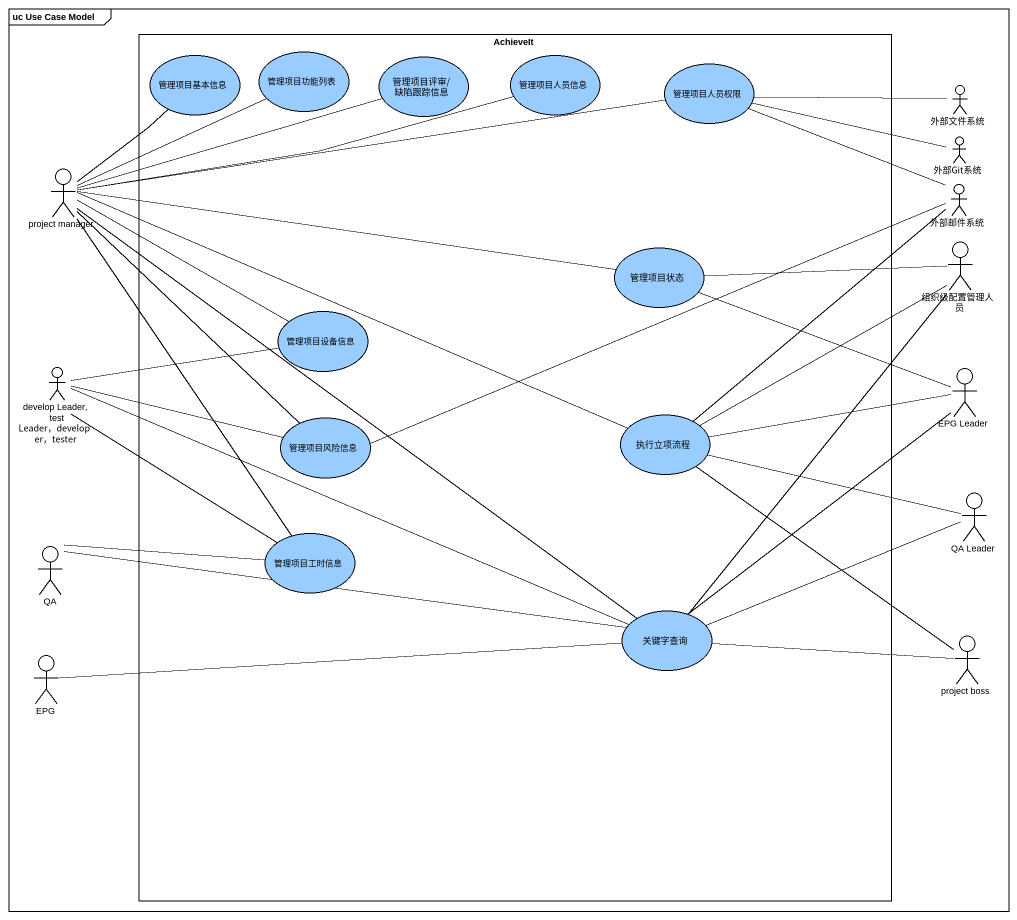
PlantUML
@startuml
mainframe uc Use Case Model
rectangle AchieveIt {
  usecase 管理项目基本信息 #99CCFF
  usecase 管理项目功能列表 #99CCFF
  usecase "管理项目评审/缺陷跟踪信息" as 管理项目评审_缺陷跟踪信息 #99CCFF
  usecase 管理项目人员信息 #99CCFF
  usecase 管理项目人员权限 #99CCFF
  usecase 管理项目状态 #99CCFF
  usecase 管理项目设备信息 #99CCFF
  usecase 管理项目风险信息 #99CCFF
  usecase 执行立项流程 #99CCFF
  usecase 管理项目工时信息 #99CCFF
  usecase 关键字查询 #99CCFF
}
actor 外部文件系统
actor 外部Git系统
actor "project manager" as project_manager
actor 外部邮件系统
actor 组织级配置管理人员
actor "develop Leader, test Leader，developer，tester" as develop_Leader_test_Leader
actor "EPG Leader" as EPG_Leader
actor "QA Leader" as QA_Leader
actor QA
actor "project boss" as project_boss
actor EPG
管理项目基本信息 -- project_manager
管理项目功能列表 -left- project_manager
管理项目评审_缺陷跟踪信息 -left- project_manager
管理项目人员信息 -left- project_manager
管理项目人员权限 -left- project_manager
外部文件系统 -left- 管理项目人员权限
外部Git系统 -left- 管理项目人员权限
外部邮件系统 -left- 管理项目人员权限
外部邮件系统 -left- 管理项目风险信息
外部邮件系统 -- 执行立项流程
管理项目状态 -left- project_manager
管理项目状态 -right- 组织级配置管理人员
管理项目状态 -right- EPG_Leader
管理项目设备信息 -left- project_manager
管理项目设备信息 -left- develop_Leader_test_Leader
管理项目风险信息 -up- project_manager
管理项目风险信息 -left- develop_Leader_test_Leader
执行立项流程 -left- project_manager
执行立项流程 -right- 组织级配置管理人员
执行立项流程 -right- EPG_Leader
执行立项流程 -right- QA_Leader
执行立项流程 -- project_boss
管理项目工时信息 -up- project_manager
管理项目工时信息 -up- develop_Leader_test_Leader
管理项目工时信息 -left- QA
关键字查询 -up- project_manager
关键字查询 -up- 组织级配置管理人员
关键字查询 -left- develop_Leader_test_Leader
关键字查询 -up- EPG_Leader
关键字查询 -right- QA_Leader
关键字查询 -left- QA
关键字查询 -right- project_boss
关键字查询 -left- EPG
@enduml
